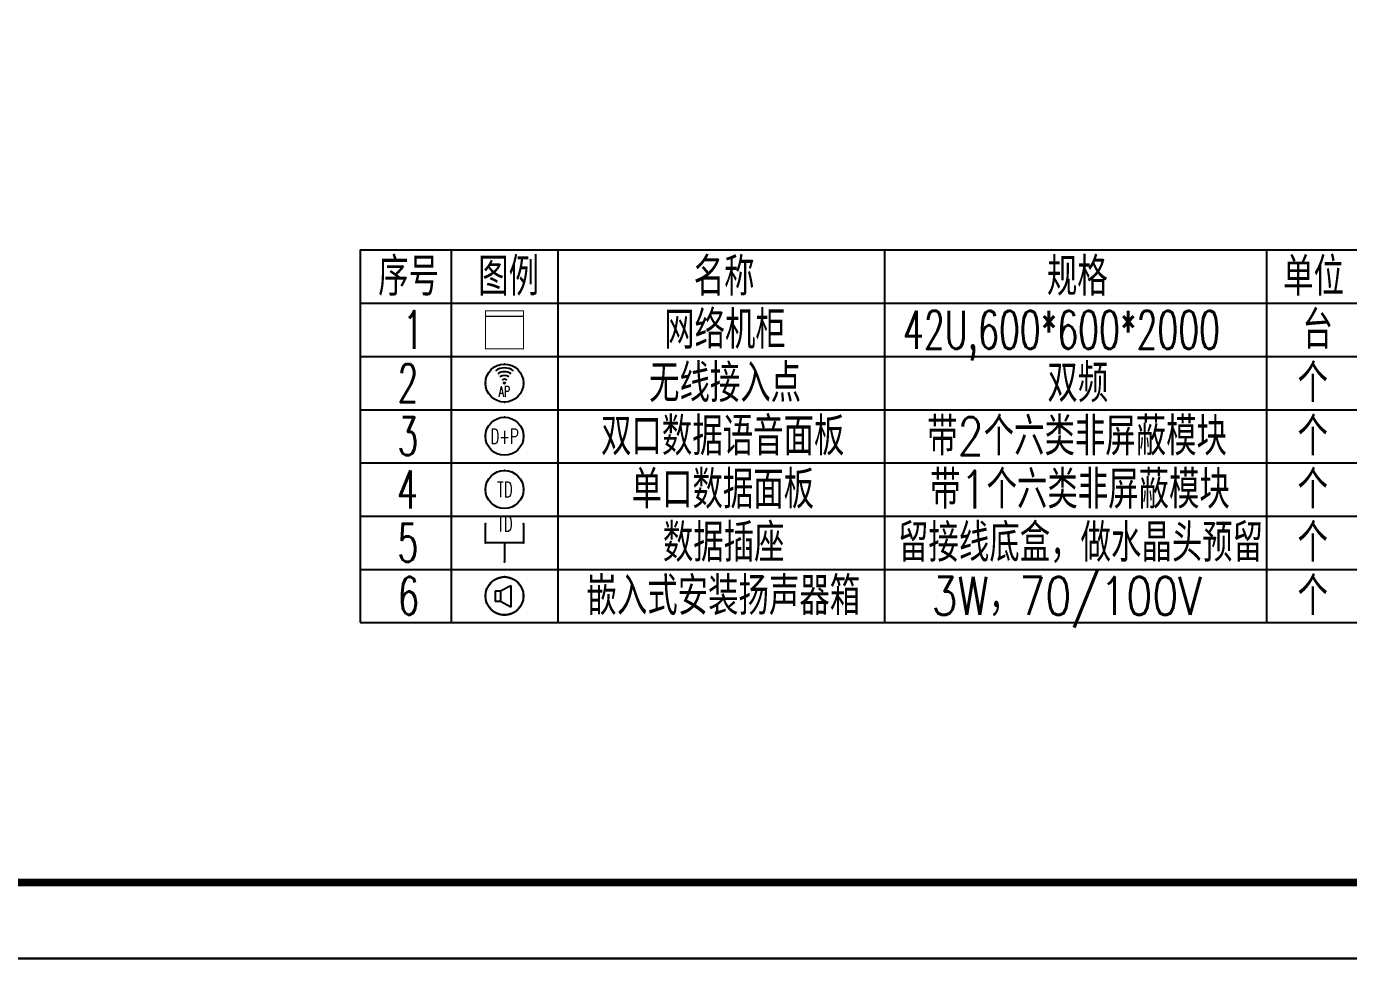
# Model space of a CAD drawing. Extents: x 1398449 to 2142961, y 256969 to 1032940.
# Drawn here: x 1518136 to 1544220, y 663721 to 682110 of the extents above; entities that cross this region are included whole.
import ezdxf
from ezdxf.enums import TextEntityAlignment as Align

# ---------------------------------------------------------------- set-up
doc = ezdxf.new("R2010")
doc.units = 0
doc.header["$LTSCALE"] = 1500
doc.header["$PDSIZE"] = 50
for name, color, linetype in [('BTTK', 7, 'Continuous'), ('PUB_TITLE', 4, 'Continuous'), ('TEL_TAB', 7, 'Continuous'), ('党校-主楼（一期）参照$0$PUB_TITLE', 7, 'Continuous')]:
    doc.layers.add(name, color=color, linetype=linetype)
doc.layers.add('yichutu', color=7, linetype='Continuous', true_color=0xffffff, plot=False)
doc.styles.add('_TEL_DIM', font='SIMPLEX', dxfattribs={"width": 0.8, "height": 3.5, "bigfont": 'HZTXT'})
doc.styles.add('HZ(TK)', font='geniso.shx', dxfattribs={"width": 0.9, "bigfont": 'hztxt.shx'})

# ---------------------------------------------------------------- blocks, each defined once
blk = doc.blocks.new('vhtemplate_2020年新竖式图框_A1_1_2', base_point=(-420.5, 0))
at = {"layer": 'PUB_TITLE', "color": 7}
blk.add_lwpolyline([(-420.5, 594), (841, 594), (841, 0), (-420.5, 0)], close=True, dxfattribs=at)
at = {"layer": 'PUB_TITLE', "const_width": 1}
blk.add_lwpolyline([(-395.5, 10), (831, 10), (831, 584), (-395.5, 584)], close=True, dxfattribs=at)
at = {"layer": 'BTTK', "color": 4, "style": 'HZ(TK)', "width": 0.9}
for tag, p in [('合作单位', (796, 511.5)), ('建设单位', (796, 209.5)), ('工程名称', (796, 176.5)), ('子项名称', (806, 160)), ('图纸名称', (796, 141))]:
    blk.add_attdef(tag, text='', height=3.5, dxfattribs=at).set_placement(p, align=Align.MIDDLE_CENTER)
for tag, p in [('注册证书号', (808.5, 309.01)), ('注册印章号', (808.5, 301.01)), ('设计号', (806, 193)), ('图别', (789.75, 34)), ('图号', (822.25, 34)), ('版本号', (789.75, 26)), ('日期', (822.25, 26))]:
    blk.add_attdef(tag, text='', height=3.5, dxfattribs=at).set_placement(p, align=Align.MIDDLE)
blk = doc.blocks.new('yct-1261-594-189225-89100-150-1004.0')
at = {"layer": 'yichutu', "color": 7, "true_color": 0xffffff}
blk.add_lwpolyline([(0, 0), (0, 89100), (189225, 89100), (189225, 0)], close=True, dxfattribs=at)
blk = doc.blocks.new('$equip_U$00000092(win7-PC-hzk)')
at = {"const_width": 0.04}
blk.add_lwpolyline([(-0.6, 1.2), (0.6, 1.2), (0.6, 0), (-0.6, 0)], close=True, dxfattribs=at)
blk.add_lwpolyline([(-0.6, 1.028), (0.6, 1.028)], dxfattribs=at)
at = {"color": 7, "style": '_TEL_DIM', "flags": 1}
for tag in ['A', 'REMARK']:
    blk.add_attdef(tag, text='', height=0.00002, dxfattribs=at).set_placement((0, 0), align=Align.MIDDLE_CENTER)
at = {"color": 7, "style": '_TEL_DIM'}
blk.add_attdef('$TEXT$', text='', height=0.00002, dxfattribs=at).set_placement((0, 0), align=Align.MIDDLE_CENTER)
blk = doc.blocks.new('$equip_U$00000091(win7-PC-hzk)')
for radius in [0.714, 0.0272]:
    blk.add_circle((0, 0), radius)
for radius in [0.571, 0.428, 0.285, 0.143]:
    blk.add_arc((0, 0), radius, 53.7049, 126.2951)
for p in [(0, 0.714), (-0.714, 0), (0.714, 0), (0, -0.714)]:
    blk.add_point(p)
at = {"color": 7, "style": '_TEL_DIM', "flags": 1}
for tag in ['A', 'REMARK']:
    blk.add_attdef(tag, text='', height=0.00002, dxfattribs=at).set_placement((0, 0), align=Align.MIDDLE_CENTER)
at = {"color": 7, "style": '_TEL_DIM', "width": 0.7}
blk.add_attdef('$TEXT$', text='', height=0.4, dxfattribs=at).set_placement((0, -0.31), align=Align.MIDDLE_CENTER)
blk = doc.blocks.new('$equip_U$00000077(win7-PC-hzk)')
blk.add_circle((0, 0.5), 0.5)
for p in [(0, 0.999), (-0.5, 0.5), (0.5, 0.5)]:
    blk.add_point(p)
at = {"color": 7, "style": '_TEL_DIM', "width": 0.7}
blk.add_attdef('$TEXT$', text='', height=0.4, dxfattribs=at).set_placement((0, 0.5), align=Align.MIDDLE_CENTER)
at = {"color": 7, "style": '_TEL_DIM', "flags": 1}
for tag in ['A', 'REMARK']:
    blk.add_attdef(tag, text='', height=0.00002, dxfattribs=at).set_placement((0, 0), align=Align.MIDDLE_CENTER)
blk = doc.blocks.new('$equip_U$00000076(win7-PC-hzk)')
blk.add_circle((0, 0.5), 0.5)
for p in [(0, 0.999), (-0.5, 0.5), (0.5, 0.5)]:
    blk.add_point(p)
at = {"color": 7, "style": '_TEL_DIM'}
blk.add_attdef('$TEXT$', text='', height=0.4, dxfattribs=at).set_placement((0, 0.5), align=Align.MIDDLE_CENTER)
at = {"color": 7, "style": '_TEL_DIM', "flags": 1}
for tag in ['A', 'REMARK']:
    blk.add_attdef(tag, text='', height=0.00002, dxfattribs=at).set_placement((0, 0), align=Align.MIDDLE_CENTER)
blk = doc.blocks.new('$equip$00002670')
for p, q in [((-0.5, 0.499), (-0.5, 0.999)), ((0.5, 0.999), (0.5, 0.499)), ((0.5, 0.499), (-0.5, 0.499)), ((0, 0.5), (0, 0))]:
    blk.add_line(p, q)
for p in [(-0.5, 0.999), (0.5, 0.999), (-0.5, 0.499), (0.5, 0.499), (0, 0)]:
    blk.add_point(p)
at = {"color": 7, "style": '_TEL_DIM'}
blk.add_attdef('$TEXT$', text='', height=0.4, dxfattribs=at).set_placement((0, 0.999), align=Align.MIDDLE_CENTER)
at = {"color": 7, "style": '_TEL_DIM', "flags": 1}
blk.add_attdef('A', text='', height=0.000025, dxfattribs=at).set_placement((0, 0), align=Align.MIDDLE_CENTER)
blk = doc.blocks.new('$equip$00002341')
for p, q in [((-0.241, 0.136), (-0.241, -0.144)), ((-0.241, 0.136), (-0.101, 0.136)), ((-0.101, 0.136), (0.167, 0.277)), ((-0.101, 0.136), (-0.101, -0.144)), ((0.167, 0.277), (0.167, -0.295)), ((-0.101, -0.144), (-0.241, -0.144)), ((0.167, -0.295), (-0.101, -0.144))]:
    blk.add_line(p, q)
at = {"const_width": 0.05}
blk.add_lwpolyline([(-0.5, 0, -1), (0.5, 0, -1), (-0.5, 0, -1.463176)], format="xyb", dxfattribs=at)
blk.add_circle((0, 0), 0.5)
for p in [(0, 0.5), (-0.5, 0), (0.5, 0), (0, -0.5)]:
    blk.add_point(p)
at = {"color": 7, "style": '_TEL_DIM', "flags": 1}
blk.add_attdef('A', text='', height=0.00002, dxfattribs=at).set_placement((0, 0), align=Align.MIDDLE_CENTER)

msp = doc.modelspace()

# ---------------------------------------------------------------- linework, layer by layer
at = {"layer": 'TEL_TAB'}
msp.add_lwpolyline([(1524717.2, 670349.2), (1578683.8, 670349.2), (1578683.8, 677699.2), (1524717.2, 677699.2)], close=True, dxfattribs=at)
for points in [[(1526517.2, 677699.2), (1526517.2, 670349.2)], [(1528617.2, 677699.2), (1528617.2, 670349.2)], [(1535067.2, 677699.2), (1535067.2, 670349.2)], [(1542604.4, 677699.2), (1542604.4, 670349.2)], [(1524717.2, 676649.2), (1578683.8, 676649.2)], [(1524717.2, 675599.2), (1578683.8, 675599.2)], [(1524717.2, 674549.2), (1578683.8, 674549.2)], [(1524717.2, 673499.2), (1578683.8, 673499.2)], [(1524717.2, 672449.2), (1578683.8, 672449.2)], [(1524717.2, 671399.2), (1578683.8, 671399.2)]]:
    msp.add_lwpolyline(points, dxfattribs=at)
at = {"layer": '党校-主楼（一期）参照$0$PUB_TITLE'}
msp.add_lwpolyline([(1498789.3, 663721.2), (1687939.3, 663721.2), (1687939.3, 752821.2), (1498789.3, 752821.2)], close=True, dxfattribs=at)
at = {"layer": '党校-主楼（一期）参照$0$PUB_TITLE', "const_width": 150}
msp.add_lwpolyline([(1502539.3, 665221.2), (1686439.3, 665221.2), (1686439.3, 751321.2), (1502539.3, 751321.2)], close=True, dxfattribs=at)

# ---------------------------------------------------------------- block references
at = {"xscale": 150, "yscale": 150, "zscale": 150}
msp.add_blockref('vhtemplate_2020年新竖式图框_A1_1_2', (1498714.3, 663721.2), dxfattribs=at)
at = {"layer": 'TEL_TAB', "color": 0}
for name, p, xscale, yscale, zscale in [('$equip_U$00000092(win7-PC-hzk)', (1527567.2, 675749.2), 624.9999999029873, 624.9999999029873, 624.9999999029873), ('$equip_U$00000091(win7-PC-hzk)', (1527567.2, 675074.2, 0), 525.3609775496477, 525.3609775496477, 525.3609775496477), ('$equip_U$00000077(win7-PC-hzk)', (1527567.2, 673649.2, 0), 750.7499849711435, 750.7499849711435, 750.7499849711435), ('$equip_U$00000076(win7-PC-hzk)', (1527567.2, 672599.2, 0), 750.7499849711435, 750.7499849711435, 750.7499849711435), ('$equip$00002670', (1527567.2, 671549.5), 750, 750, 750), ('$equip$00002341', (1527567.2, 670874.2, 0), 749.9999849999784, 749.9999849999784, 749.9999849999784)]:
    msp.add_blockref(name, p, dxfattribs=dict(at, xscale=xscale, yscale=yscale, zscale=zscale))
at = {"layer": 'yichutu'}
msp.add_blockref('yct-1261-594-189225-89100-150-1004.0', (1498714.3, 663721.2), dxfattribs=at)

# ---------------------------------------------------------------- texts
at = {"color": 0, "style": '_TEL_DIM', "width": 0.64}
for s, height, p in [('REMARK', 0.0125, (1527567.2, 675749.2)), ('AP', 210.14, (1527452, 674806, 0)), ('D+P', 300.3, (1527288.1, 673874, 0)), ('TD', 300.3, (1527420.8, 672824, 0)), ('TD', 300, (1527421, 672148.8))]:
    msp.add_text(s, height=height, dxfattribs=at).set_placement(p)
at = {"layer": 'TEL_TAB', "style": '_TEL_DIM'}
for s, width, p in [('序号', 0.8, (1525076.3, 676799.2)), ('图例', 0.8, (1527049.9, 676799.2)), ('名称', 0.8, (1531301.3, 676799.2)), ('规格', 0.8, (1538268.9, 676799.2)), ('单位', 0.8, (1542930.3, 676799.2)), ('1', 0.64, (1525560.1, 675749.2)), ('网络机柜', 0.8, (1530717.8, 675749.2)), ('42U,600*600*2000', 0.64, (1535430.1, 675749.2)), ('台', 0.8, (1543310.7, 675749.2)), ('2', 0.64, (1525457.2, 674699.2)), ('无线接入点', 0.8, (1530420.2, 674699.2)), ('双频', 0.8, (1538278.3, 674699.2)), ('个', 0.8, (1543213.8, 674699.2)), ('3', 0.64, (1525457.2, 673649.2)), ('双口数据语音面板', 0.8, (1529472.9, 673649.2)), ('带2个六类非屏蔽模块', 0.8, (1535906.8, 673649.2)), ('个', 0.8, (1543213.8, 673649.2)), ('4', 0.64, (1525445.8, 672599.2)), ('单口数据面板', 0.8, (1530075.3, 672599.2)), ('带1个六类非屏蔽模块', 0.8, (1535963.9, 672599.2)), ('个', 0.8, (1543213.8, 672599.2)), ('5', 0.64, (1525457.2, 671549.2)), ('数据插座', 0.8, (1530691.8, 671549.2)), ('留接线底盒，做水晶头预留', 0.8, (1535332.7, 671549.2)), ('个', 0.8, (1543213.8, 671549.2)), ('6', 0.64, (1525468.7, 670499.2)), ('嵌入式安装扬声器箱', 0.8, (1529184.8, 670499.2)), ('3W，70/100V', 0.8, (1535992.9, 670499.2)), ('个', 0.8, (1543213.8, 670499.2))]:
    msp.add_text(s, height=750, dxfattribs=dict(at, width=width)).set_placement(p)

doc.saveas('drawing.dxf')
